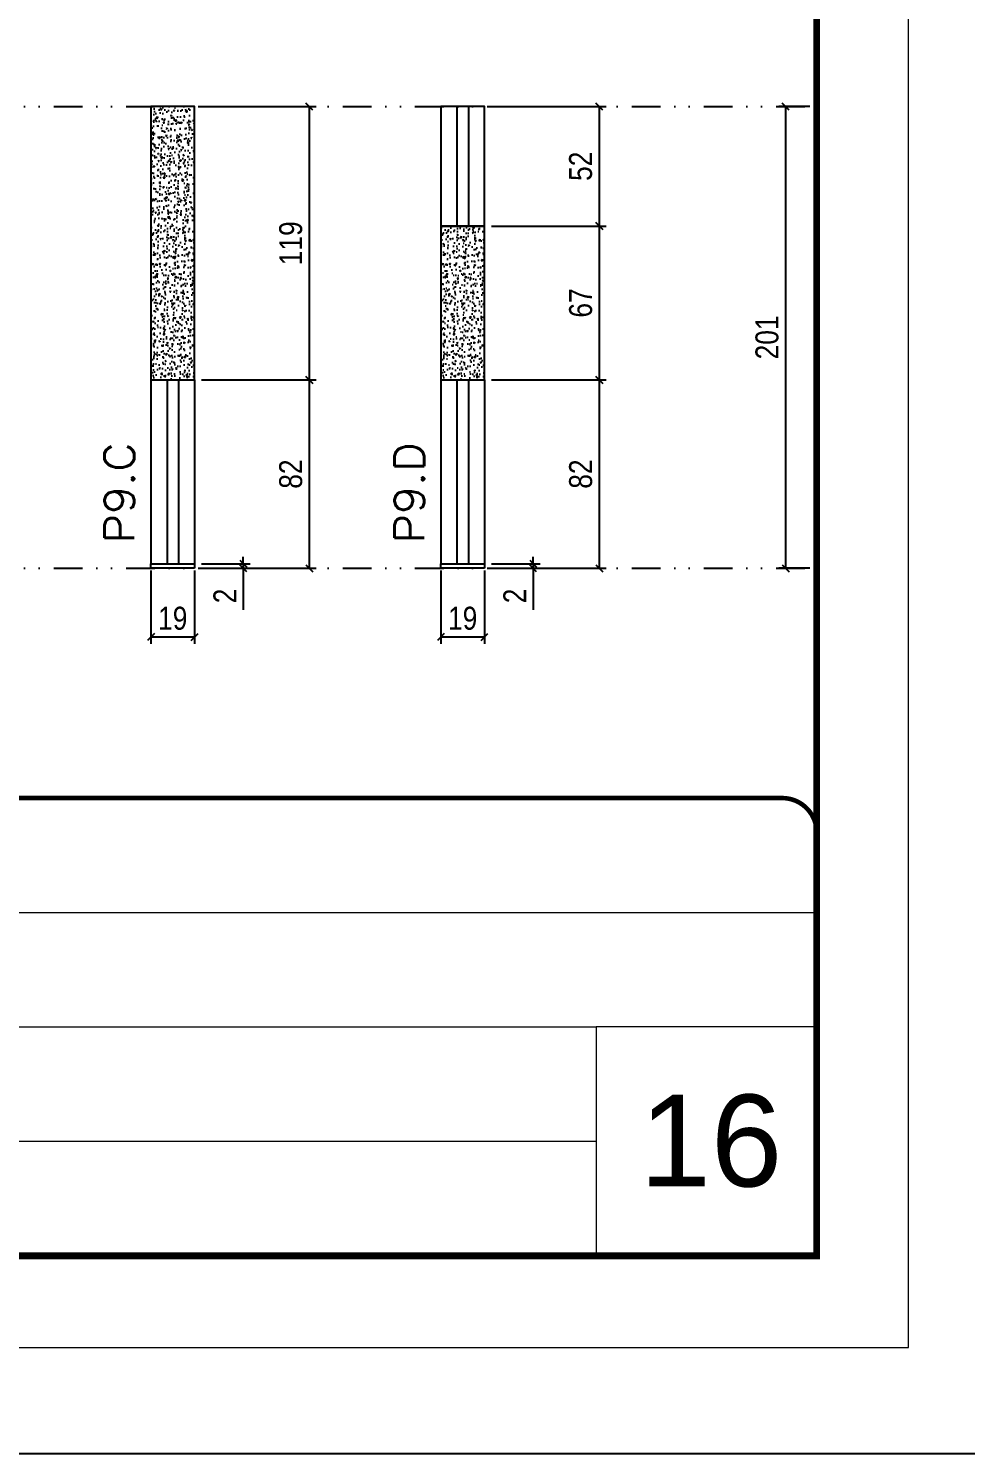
# Model space of a CAD drawing. Extents: x 14400 to 24104, y -21631 to 6985.
# Drawn here: x 20284 to 20692, y 2443 to 3063 of the extents above; entities that cross this region are included whole.
import ezdxf

# ---------------------------------------------------------------- set-up
doc = ezdxf.new("R2010")
doc.units = 0
for name, pattern in [('CONTINUO', [0]), ('DASHED', [0.75, 0.5, -0.25]), ('DIVIDE2', [0.625, 0.25, -0.125, 0, -0.125, 0, -0.125])]:
    doc.linetypes.add(name, pattern=pattern)
for name, color, linetype, lineweight in [('CARIMBO', 255, 'Continuous', 9), ('Folhas', 255, 'Continuous', 9), ('SARRAFO DE PRESSAO', 251, 'DASHED', 9), ('Texto Seção', 7, 'Continuous', 15)]:
    doc.layers.add(name, color=color, linetype=linetype, lineweight=lineweight)
for name, color, linetype in [('COTA', 241, 'Continuous'), ('Nível', 160, 'Continuous'), ('Painéis', 200, 'Continuous'), ('SARR_2.2x7', 40, 'Continuous')]:
    doc.layers.add(name, color=color, linetype=linetype)
doc.styles.add('ARIAL', font='arial.ttf')
doc.styles.add('COTA TECNICA', font='techl___.ttf', dxfattribs={"height": 10})
doc.styles.add('COTA TECNICA-50', font='techl___.ttf', dxfattribs={"height": 10})
doc.styles.add('REGUA-120', font='ROMANS.shx', dxfattribs={"height": 15})
doc.dimstyles.new('COTA PAINEL-50', dxfattribs={"dimtxt": 10, "dimasz": 3, "dimexe": 3, "dimexo": 3, "dimgap": 3, "dimtad": 1, "dimdec": 1, "dimzin": 12, "dimdsep": 46, "dimtxsty": 'COTA TECNICA-50', "dimblk1": 'OBLIQUE', "dimblk2": 'OBLIQUE', "dimsah": 1, "dimcen": 0.9, "dimclrd": 4, "dimclre": 4, "dimclrt": 240, "dimadec": 1, "dimazin": 3, "dimtfac": 1, "dimtdec": 1, "dimtmove": 0, "dimatfit": 3, "dimfxl": 1, "dimtolj": 1, "dimtzin": 12, "dimarcsym": 0})
doc.dimstyles.new('PAINEL', dxfattribs={"dimtxt": 10, "dimasz": 3, "dimexe": 3, "dimexo": 3, "dimgap": 3, "dimtad": 1, "dimdec": 1, "dimzin": 12, "dimdsep": 46, "dimtxsty": 'COTA TECNICA', "dimblk1": 'OBLIQUE', "dimblk2": 'OBLIQUE', "dimsah": 1, "dimcen": 0.9, "dimclrd": 4, "dimclre": 4, "dimclrt": 240, "dimadec": 1, "dimazin": 3, "dimtfac": 1, "dimtdec": 1, "dimtmove": 0, "dimatfit": 3, "dimfxl": 1, "dimtolj": 1, "dimtzin": 12, "dimarcsym": 0})

# ---------------------------------------------------------------- blocks, each defined once
blk = doc.blocks.new('9999999999')
at = {"color": 30, "linetype": 'CONTINUO'}
for p, q in [((98564.56, 34379.64), (99583.98, 34379.64)), ((98564.56, 34329.83), (99487.98, 34329.83)), ((99583.98, 34329.83), (99487.98, 34329.83)), ((99487.98, 34329.83), (99487.98, 34230.21)), ((98564.56, 34280.02), (99487.98, 34280.02))]:
    blk.add_line(p, q, dxfattribs=at)
at = {"color": 30, "linetype": 'CONTINUO', "const_width": 2}
blk.add_lwpolyline([(99583.98, 34230.21), (99583.98, 34414.45, 0.414214), (99568.98, 34429.45), (98228.98, 34429.45, 0.414214), (98213.98, 34414.45), (98213.98, 34245.21, 0.414214), (98228.98, 34230.21), (99583.98, 34230.21)], format="xyb", dxfattribs=at)
at = {"layer": 'Folhas'}
blk.add_lwpolyline([(98138.98, 34190.21), (99623.98, 34190.21), (99623.98, 35240.21), (98138.98, 35240.21)], close=True, dxfattribs=at)
at = {"layer": 'Folhas', "color": 30, "const_width": 3}
blk.add_lwpolyline([(98213.98, 34230.21), (99583.98, 34230.21), (99583.98, 35200.21), (98213.98, 35200.21)], close=True, dxfattribs=at)
blk = doc.blocks.new('_Oblique')
at = {"color": 0, "linetype": 'ByBlock', "lineweight": -2}
blk.add_line((-0.5, -0.5), (0.5, 0.5), dxfattribs=at)
blk = doc.blocks.new('*D2010')
at = {"layer": 'COTA', "color": 4, "lineweight": -2, "transparency": 16777216}
for p, q in [((20623.97, 3029.29), (20610.47, 3029.29)), ((20613.47, 2828.29), (20613.47, 3029.29)), ((20623.97, 2828.29), (20610.47, 2828.29))]:
    blk.add_line(p, q, dxfattribs=at)
at = {"layer": 'Defpoints', "color": 0, "transparency": 16777216}
for p in [(20613.47, 3029.29), (20626.97, 3029.29), (20626.97, 2828.29)]:
    blk.add_point(p, dxfattribs=at)
at = {"layer": 'COTA', "color": 4, "lineweight": -2, "transparency": 16777216, "xscale": 3, "yscale": 3, "zscale": 3}
for p, rotation in [((20613.47, 3029.29), 90), ((20613.47, 2828.29), 270)]:
    blk.add_blockref('_Oblique', p, dxfattribs=dict(at, rotation=rotation))
at = {"layer": 'COTA', "color": 240, "transparency": 16777216, "insert": (20605.37, 2928.79), "char_height": 10, "attachment_point": 5, "rotation": 90, "style": 'COTA TECNICA'}
blk.add_mtext('\\A1;201', dxfattribs=at)
blk = doc.blocks.new('*D2003')
at = {"layer": 'COTA', "color": 4, "lineweight": -2, "transparency": 16777216}
for p, q in [((20337.12, 2827.29), (20337.12, 2795.39)), ((20356.12, 2827.29), (20356.12, 2795.39)), ((20337.12, 2798.39), (20356.12, 2798.39))]:
    blk.add_line(p, q, dxfattribs=at)
at = {"layer": 'Defpoints', "color": 0, "transparency": 16777216}
for p in [(20337.12, 2830.29), (20356.12, 2830.29), (20356.12, 2798.39)]:
    blk.add_point(p, dxfattribs=at)
at = {"layer": 'COTA', "color": 4, "lineweight": -2, "transparency": 16777216, "xscale": 3, "yscale": 3, "zscale": 3, "rotation": 180}
blk.add_blockref('_Oblique', (20337.12, 2798.39), dxfattribs=at)
at = {"layer": 'COTA', "color": 4, "lineweight": -2, "transparency": 16777216, "xscale": 3, "yscale": 3, "zscale": 3}
blk.add_blockref('_Oblique', (20356.12, 2798.39), dxfattribs=at)
at = {"layer": 'COTA', "color": 240, "transparency": 16777216, "insert": (20346.62, 2806.48), "char_height": 10, "attachment_point": 5, "style": 'COTA TECNICA'}
blk.add_mtext('\\A1;19', dxfattribs=at)
blk = doc.blocks.new('*D2004')
at = {"layer": 'COTA', "color": 4, "lineweight": -2, "transparency": 16777216}
for p, q in [((20359.12, 2830.29), (20380.32, 2830.29)), ((20377.32, 2830.29), (20377.32, 2833.29)), ((20377.32, 2830.29), (20377.32, 2828.29)), ((20359.12, 2828.29), (20380.32, 2828.29)), ((20377.32, 2828.29), (20377.32, 2810.17))]:
    blk.add_line(p, q, dxfattribs=at)
at = {"layer": 'Defpoints', "color": 0, "transparency": 16777216}
for p in [(20356.12, 2830.29), (20377.32, 2830.29), (20356.12, 2828.29)]:
    blk.add_point(p, dxfattribs=at)
at = {"layer": 'COTA', "color": 4, "lineweight": -2, "transparency": 16777216, "xscale": 3, "yscale": 3, "zscale": 3}
for p, rotation in [((20377.32, 2830.29), 270), ((20377.32, 2828.29), 90)]:
    blk.add_blockref('_Oblique', p, dxfattribs=dict(at, rotation=rotation))
at = {"layer": 'COTA', "color": 240, "transparency": 16777216, "insert": (20369.32, 2816.23), "char_height": 10, "attachment_point": 5, "rotation": 90, "style": 'COTA TECNICA-50'}
blk.add_mtext('\\A1;2', dxfattribs=at)
blk = doc.blocks.new('*D2005')
at = {"layer": 'COTA', "color": 4, "lineweight": -2, "transparency": 16777216}
for p, q in [((20359.12, 2910.29), (20409.11, 2910.29)), ((20406.11, 2828.29), (20406.11, 2910.29)), ((20359.12, 2828.29), (20409.11, 2828.29))]:
    blk.add_line(p, q, dxfattribs=at)
at = {"layer": 'Defpoints', "color": 0, "transparency": 16777216}
for p in [(20356.12, 2910.29), (20406.11, 2910.29), (20356.12, 2828.29)]:
    blk.add_point(p, dxfattribs=at)
at = {"layer": 'COTA', "color": 4, "lineweight": -2, "transparency": 16777216, "xscale": 3, "yscale": 3, "zscale": 3}
for p, rotation in [((20406.11, 2910.29), 90), ((20406.11, 2828.29), 270)]:
    blk.add_blockref('_Oblique', p, dxfattribs=dict(at, rotation=rotation))
at = {"layer": 'COTA', "color": 240, "transparency": 16777216, "insert": (20398.02, 2869.29), "char_height": 10, "attachment_point": 5, "rotation": 90, "style": 'COTA TECNICA-50'}
blk.add_mtext('\\A1;82', dxfattribs=at)
blk = doc.blocks.new('*D2009')
at = {"layer": 'COTA', "color": 4, "lineweight": -2, "transparency": 16777216}
for p, q in [((20359.12, 3029.29), (20409.11, 3029.29)), ((20406.11, 2910.29), (20406.11, 3029.29)), ((20359.12, 2910.29), (20409.11, 2910.29))]:
    blk.add_line(p, q, dxfattribs=at)
at = {"layer": 'Defpoints', "color": 0, "transparency": 16777216}
for p in [(20356.12, 3029.29), (20406.11, 3029.29), (20356.12, 2910.29)]:
    blk.add_point(p, dxfattribs=at)
at = {"layer": 'COTA', "color": 4, "lineweight": -2, "transparency": 16777216, "xscale": 3, "yscale": 3, "zscale": 3}
for p, rotation in [((20406.11, 3029.29), 90), ((20406.11, 2910.29), 270)]:
    blk.add_blockref('_Oblique', p, dxfattribs=dict(at, rotation=rotation))
at = {"layer": 'COTA', "color": 240, "transparency": 16777216, "insert": (20398.02, 2969.79), "char_height": 10, "attachment_point": 5, "rotation": 90, "style": 'COTA TECNICA'}
blk.add_mtext('\\A1;119', dxfattribs=at)
blk = doc.blocks.new('*D2006')
at = {"layer": 'COTA', "color": 4, "lineweight": -2, "transparency": 16777216}
for p, q in [((20463.35, 2827.29), (20463.35, 2795.39)), ((20482.35, 2827.29), (20482.35, 2795.39)), ((20463.35, 2798.39), (20482.35, 2798.39))]:
    blk.add_line(p, q, dxfattribs=at)
at = {"layer": 'Defpoints', "color": 0, "transparency": 16777216}
for p in [(20463.35, 2830.29), (20482.35, 2830.29), (20482.35, 2798.39)]:
    blk.add_point(p, dxfattribs=at)
at = {"layer": 'COTA', "color": 4, "lineweight": -2, "transparency": 16777216, "xscale": 3, "yscale": 3, "zscale": 3, "rotation": 180}
blk.add_blockref('_Oblique', (20463.35, 2798.39), dxfattribs=at)
at = {"layer": 'COTA', "color": 4, "lineweight": -2, "transparency": 16777216, "xscale": 3, "yscale": 3, "zscale": 3}
blk.add_blockref('_Oblique', (20482.35, 2798.39), dxfattribs=at)
at = {"layer": 'COTA', "color": 240, "transparency": 16777216, "insert": (20472.85, 2806.48), "char_height": 10, "attachment_point": 5, "style": 'COTA TECNICA'}
blk.add_mtext('\\A1;19', dxfattribs=at)
blk = doc.blocks.new('*D2007')
at = {"layer": 'COTA', "color": 4, "lineweight": -2, "transparency": 16777216}
for p, q in [((20485.35, 2830.29), (20506.55, 2830.29)), ((20503.55, 2830.29), (20503.55, 2833.29)), ((20503.55, 2830.29), (20503.55, 2828.29)), ((20485.35, 2828.29), (20506.55, 2828.29)), ((20503.55, 2828.29), (20503.55, 2810.17))]:
    blk.add_line(p, q, dxfattribs=at)
at = {"layer": 'Defpoints', "color": 0, "transparency": 16777216}
for p in [(20482.35, 2830.29), (20503.55, 2830.29), (20482.35, 2828.29)]:
    blk.add_point(p, dxfattribs=at)
at = {"layer": 'COTA', "color": 4, "lineweight": -2, "transparency": 16777216, "xscale": 3, "yscale": 3, "zscale": 3}
for p, rotation in [((20503.55, 2830.29), 270), ((20503.55, 2828.29), 90)]:
    blk.add_blockref('_Oblique', p, dxfattribs=dict(at, rotation=rotation))
at = {"layer": 'COTA', "color": 240, "transparency": 16777216, "insert": (20495.55, 2816.23), "char_height": 10, "attachment_point": 5, "rotation": 90, "style": 'COTA TECNICA-50'}
blk.add_mtext('\\A1;2', dxfattribs=at)
blk = doc.blocks.new('*D2008')
at = {"layer": 'COTA', "color": 4, "lineweight": -2, "transparency": 16777216}
for p, q in [((20485.35, 2910.29), (20535.34, 2910.29)), ((20532.34, 2828.29), (20532.34, 2910.29)), ((20485.35, 2828.29), (20535.34, 2828.29))]:
    blk.add_line(p, q, dxfattribs=at)
at = {"layer": 'Defpoints', "color": 0, "transparency": 16777216}
for p in [(20482.35, 2910.29), (20532.34, 2910.29), (20482.35, 2828.29)]:
    blk.add_point(p, dxfattribs=at)
at = {"layer": 'COTA', "color": 4, "lineweight": -2, "transparency": 16777216, "xscale": 3, "yscale": 3, "zscale": 3}
for p, rotation in [((20532.34, 2910.29), 90), ((20532.34, 2828.29), 270)]:
    blk.add_blockref('_Oblique', p, dxfattribs=dict(at, rotation=rotation))
at = {"layer": 'COTA', "color": 240, "transparency": 16777216, "insert": (20524.25, 2869.29), "char_height": 10, "attachment_point": 5, "rotation": 90, "style": 'COTA TECNICA-50'}
blk.add_mtext('\\A1;82', dxfattribs=at)
blk = doc.blocks.new('*D2011')
at = {"layer": 'COTA', "color": 4, "lineweight": -2, "transparency": 16777216}
for p, q in [((20485.35, 2977.29), (20535.34, 2977.29)), ((20532.34, 2910.29), (20532.34, 2977.29)), ((20485.35, 2910.29), (20535.34, 2910.29))]:
    blk.add_line(p, q, dxfattribs=at)
at = {"layer": 'Defpoints', "color": 0, "transparency": 16777216}
for p in [(20482.35, 2977.29), (20532.34, 2977.29), (20482.35, 2910.29)]:
    blk.add_point(p, dxfattribs=at)
at = {"layer": 'COTA', "color": 4, "lineweight": -2, "transparency": 16777216, "xscale": 3, "yscale": 3, "zscale": 3}
for p, rotation in [((20532.34, 2977.29), 90), ((20532.34, 2910.29), 270)]:
    blk.add_blockref('_Oblique', p, dxfattribs=dict(at, rotation=rotation))
at = {"layer": 'COTA', "color": 240, "transparency": 16777216, "insert": (20524.24, 2943.79), "char_height": 10, "attachment_point": 5, "rotation": 90, "style": 'COTA TECNICA'}
blk.add_mtext('\\A1;67', dxfattribs=at)
blk = doc.blocks.new('*D2012')
at = {"layer": 'COTA', "color": 4, "lineweight": -2, "transparency": 16777216}
for p, q in [((20485.35, 3029.29), (20535.34, 3029.29)), ((20532.34, 2977.29), (20532.34, 3029.29)), ((20485.35, 2977.29), (20535.34, 2977.29))]:
    blk.add_line(p, q, dxfattribs=at)
at = {"layer": 'Defpoints', "color": 0, "transparency": 16777216}
for p in [(20482.35, 3029.29), (20532.34, 3029.29), (20482.35, 2977.29)]:
    blk.add_point(p, dxfattribs=at)
at = {"layer": 'COTA', "color": 4, "lineweight": -2, "transparency": 16777216, "xscale": 3, "yscale": 3, "zscale": 3}
for p, rotation in [((20532.34, 3029.29), 90), ((20532.34, 2977.29), 270)]:
    blk.add_blockref('_Oblique', p, dxfattribs=dict(at, rotation=rotation))
at = {"layer": 'COTA', "color": 240, "transparency": 16777216, "insert": (20524.23, 3003.29), "char_height": 10, "attachment_point": 5, "rotation": 90, "style": 'COTA TECNICA'}
blk.add_mtext('\\A1;52', dxfattribs=at)

msp = doc.modelspace()

# ---------------------------------------------------------------- hatches: boundary and pattern name
at = {"layer": 'COTA'}
h = msp.add_hatch(dxfattribs=at)
h.set_pattern_fill('AR-CONC', color=256, scale=0.03)
h.set_pattern_definition([(50, (1594.069, -1275.575), (5.4655401, -0.4781726), [0.5715, -6.2865]), (355, (1594.069, -1275.575), (-1.0573026, 5.7317054), [0.4572, -5.0292175]), (100.451445, (1594.5244, -1275.615), (4.4082374, 5.2535326), [0.4857003, -5.3427073]), (46.1842, (1594.069, -1274.051), (8.1323712, -1.2612698), [0.85725, -9.42975]), (96.635558, (1594.747, -1274.156), (7.122124, 7.4227837), [0.7285507, -8.0140682]), (351.18415, (1594.069, -1274.051), (7.122124, 7.4227837), [0.685799, -7.543792]), (21, (1594.831, -1274.432), (4.5484317, -3.0679559), [0.5715, -6.2865]), (326, (1594.831, -1274.432), (1.8540609, 5.525639), [0.4572, -5.0292]), (71.451445, (1595.21, -1274.688), (6.4024926, 2.457683), [0.4857003, -5.3426981]), (37.5, (1594.069, -1275.5751), (0.0926581, 2.53665117), [0, -4.96824, 0, -5.1054, 0, -5.04825]), (7.5, (1594.069, -1275.575), (2.00458988, 3.00541724), [0, -2.91084, 0, -4.85394, 0, -1.92405]), (327.5, (1592.3697, -1275.5751), (4.06771786, -0.17186232), [0, -1.905, 0, -5.9436, 0, -7.8867]), (317.5, (1591.6077, -1275.575), (4.44387544, 0.7627947), [0, -2.4765, 0, -3.94716, 0, -5.6007])])
h.paths.add_polyline_path([(20356.12, 3029.29), (20337.12, 3029.29), (20337.12, 2910.29), (20356.12, 2910.29)])
h = msp.add_hatch(dxfattribs=at)
h.set_pattern_fill('AR-CONC', color=256, scale=0.03)
h.set_pattern_definition([(50, (1720.2997, -1275.575), (5.4655401, -0.4781726), [0.5715, -6.2865]), (355, (1720.2997, -1275.575), (-1.0573026, 5.7317054), [0.4572, -5.0292175]), (100.451445, (1720.755, -1275.615), (4.4082374, 5.2535326), [0.4857003, -5.3427073]), (46.1842, (1720.2997, -1274.051), (8.1323712, -1.2612698), [0.85725, -9.42975]), (96.635558, (1720.977, -1274.156), (7.122124, 7.4227837), [0.7285507, -8.0140682]), (351.18415, (1720.3, -1274.051), (7.122124, 7.4227837), [0.685799, -7.543792]), (21, (1721.0617, -1274.432), (4.5484317, -3.0679559), [0.5715, -6.2865]), (326, (1721.0617, -1274.432), (1.8540609, 5.525639), [0.4572, -5.0292]), (71.451445, (1721.4407, -1274.688), (6.4024926, 2.457683), [0.4857003, -5.3426981]), (37.5, (1720.2997, -1275.5751), (0.0926581, 2.53665117), [0, -4.96824, 0, -5.1054, 0, -5.04825]), (7.5, (1720.2997, -1275.575), (2.00458988, 3.00541724), [0, -2.91084, 0, -4.85394, 0, -1.92405]), (327.5, (1718.6004, -1275.5751), (4.06771786, -0.17186232), [0, -1.905, 0, -5.9436, 0, -7.8867]), (317.5, (1717.8384, -1275.575), (4.44387544, 0.7627947), [0, -2.4765, 0, -3.94716, 0, -5.6007])])
h.paths.add_polyline_path([(20482.35, 2977.29), (20463.35, 2977.29), (20463.35, 2910.29), (20482.35, 2910.29)])

# ---------------------------------------------------------------- linework, layer by layer
msp.add_line((16754.47, 2442.91), (21532.94, 2442.91), dxfattribs=at)
for points in [[(20337.12, 2910.29), (20356.12, 2910.29), (20356.12, 3029.29), (20337.12, 3029.29)], [(20463.35, 2910.29), (20482.35, 2910.29), (20482.35, 2977.29), (20463.35, 2977.29)]]:
    msp.add_lwpolyline(points, close=True, dxfattribs=at)
at = {"layer": 'Nível', "color": 4, "linetype": 'DIVIDE2', "ltscale": 50}
for p, q in [((19256.97, 3029.29), (20626.97, 3029.29)), ((19256.97, 2828.29), (20626.97, 2828.29))]:
    msp.add_line(p, q, dxfattribs=at)
at = {"layer": 'Painéis'}
for p, q in [((20337.12, 2910.29), (20337.12, 2830.29)), ((20337.12, 2910.29), (20356.12, 2910.29)), ((20356.12, 2910.29), (20356.12, 2830.29)), ((20463.35, 2910.29), (20463.35, 2830.29)), ((20463.35, 2910.29), (20482.35, 2910.29)), ((20482.35, 2910.29), (20482.35, 2830.29)), ((20337.12, 2830.29), (20356.12, 2830.29)), ((20337.12, 2828.29), (20337.12, 2830.29)), ((20356.12, 2830.29), (20356.12, 2828.29)), ((20463.35, 2830.29), (20482.35, 2830.29)), ((20463.35, 2828.29), (20463.35, 2830.29)), ((20482.35, 2830.29), (20482.35, 2828.29)), ((20356.12, 2828.29), (20337.12, 2828.29)), ((20482.35, 2828.29), (20463.35, 2828.29))]:
    msp.add_line(p, q, dxfattribs=at)
msp.add_lwpolyline([(20463.35, 2977.29), (20482.35, 2977.29), (20482.35, 3029.29), (20463.35, 3029.29)], close=True, dxfattribs=at)
at = {"layer": 'SARR_2.2x7'}
for p, q in [((20470.35, 3029.29), (20470.35, 2977.29)), ((20475.35, 3029.29), (20475.35, 2977.29)), ((20344.12, 2910.29), (20344.12, 2830.29)), ((20349.12, 2910.29), (20349.12, 2830.29)), ((20470.35, 2910.29), (20470.35, 2830.29)), ((20475.35, 2910.29), (20475.35, 2830.29))]:
    msp.add_line(p, q, dxfattribs=at)

# ---------------------------------------------------------------- block references
at = {"layer": 'SARRAFO DE PRESSAO', "color": 6, "linetype": 'ByBlock'}
msp.add_blockref('9999999999', (-78957.01, -31701.2), dxfattribs=at)

# ---------------------------------------------------------------- texts
at = {"layer": 'CARIMBO', "style": 'ARIAL'}
msp.add_text('16', height=40, dxfattribs=at).set_placement((20549.83, 2559.15))
at = {"layer": 'Texto Seção', "style": 'REGUA-120', "width": 1.1}
for s, p in [('P9.C', (20329.87, 2839.05)), ('P9.D', (20456.1, 2839.05))]:
    msp.add_text(s, height=13, rotation=90, dxfattribs=at).set_placement(p)

# ---------------------------------------------------------------- dimensions: what is measured, and where the dimension line sits
at = {"layer": 'COTA'}
for base, p1, p2, dimstyle, picture, middle in [((20406.11, 3029.29), (20356.12, 2910.29), (20356.12, 3029.29), 'PAINEL', '*D2009', (20398.02, 2969.79)), ((20532.34, 3029.29), (20482.35, 2977.29), (20482.35, 3029.29), 'PAINEL', '*D2012', (20524.23, 3003.29)), ((20613.47, 3029.29), (20626.97, 2828.29), (20626.97, 3029.29), 'PAINEL', '*D2010', (20605.37, 2928.79)), ((20532.34, 2977.29), (20482.35, 2910.29), (20482.35, 2977.29), 'PAINEL', '*D2011', (20524.24, 2943.79)), ((20406.11, 2910.29), (20356.12, 2828.29), (20356.12, 2910.29), 'COTA PAINEL-50', '*D2005', (20398.02, 2869.29)), ((20532.34, 2910.29), (20482.35, 2828.29), (20482.35, 2910.29), 'COTA PAINEL-50', '*D2008', (20524.25, 2869.29))]:
    dim = msp.add_linear_dim(base=base, p1=p1, p2=p2, angle=90, dimstyle=dimstyle, dxfattribs=at)
    dim.commit()
    dim.dimension.update_dxf_attribs({"geometry": picture, "text_midpoint": middle})
for base, p1, p2, picture, middle in [((20356.12, 2798.39), (20337.12, 2830.29), (20356.12, 2830.29), '*D2003', (20346.62, 2806.48)), ((20482.35, 2798.39), (20463.35, 2830.29), (20482.35, 2830.29), '*D2006', (20472.85, 2806.48))]:
    dim = msp.add_linear_dim(base=base, p1=p1, p2=p2, dimstyle='PAINEL', override={"dimarcsym": 2}, dxfattribs=at)
    dim.commit()
    dim.dimension.update_dxf_attribs({"geometry": picture, "text_midpoint": middle})
for base, p1, p2, picture, middle in [((20377.32, 2830.29), (20356.12, 2828.29), (20356.12, 2830.29), '*D2004', (20377.32, 2816.23)), ((20503.55, 2830.29), (20482.35, 2828.29), (20482.35, 2830.29), '*D2007', (20503.55, 2816.23))]:
    dim = msp.add_linear_dim(base=base, p1=p1, p2=p2, angle=90, dimstyle='COTA PAINEL-50', dxfattribs=at)
    dim.commit()
    dim.dimension.update_dxf_attribs({"geometry": picture, "text_midpoint": middle, "dimtype": 160})

doc.saveas('drawing.dxf')
